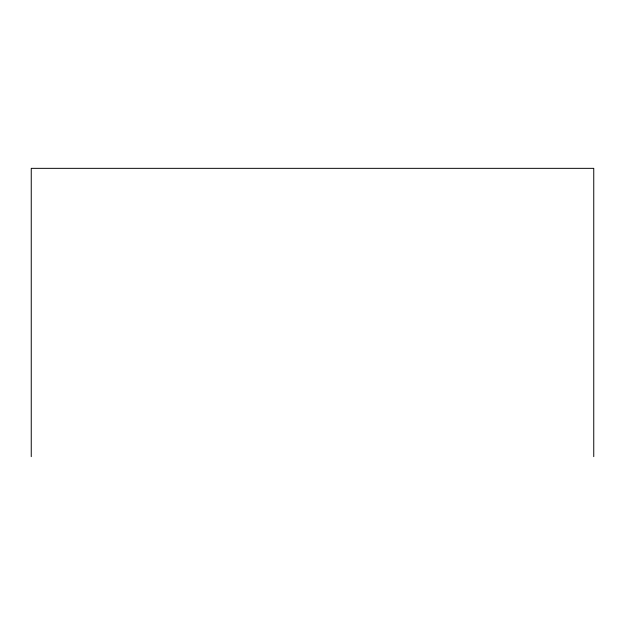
<?xml version="1.0" encoding="UTF-8"?>
<svg xmlns="http://www.w3.org/2000/svg" width="625" height="625" viewBox="0 0 625 625"><rect width="100%" height="100%" fill="white"/><g stroke="black" fill="none" stroke-linecap="round" stroke-linejoin="round"><path stroke-width="0.94" d="M593.75 456.656L593.75 168.344L31.25 168.344L31.25 456.656"/></g></svg>
